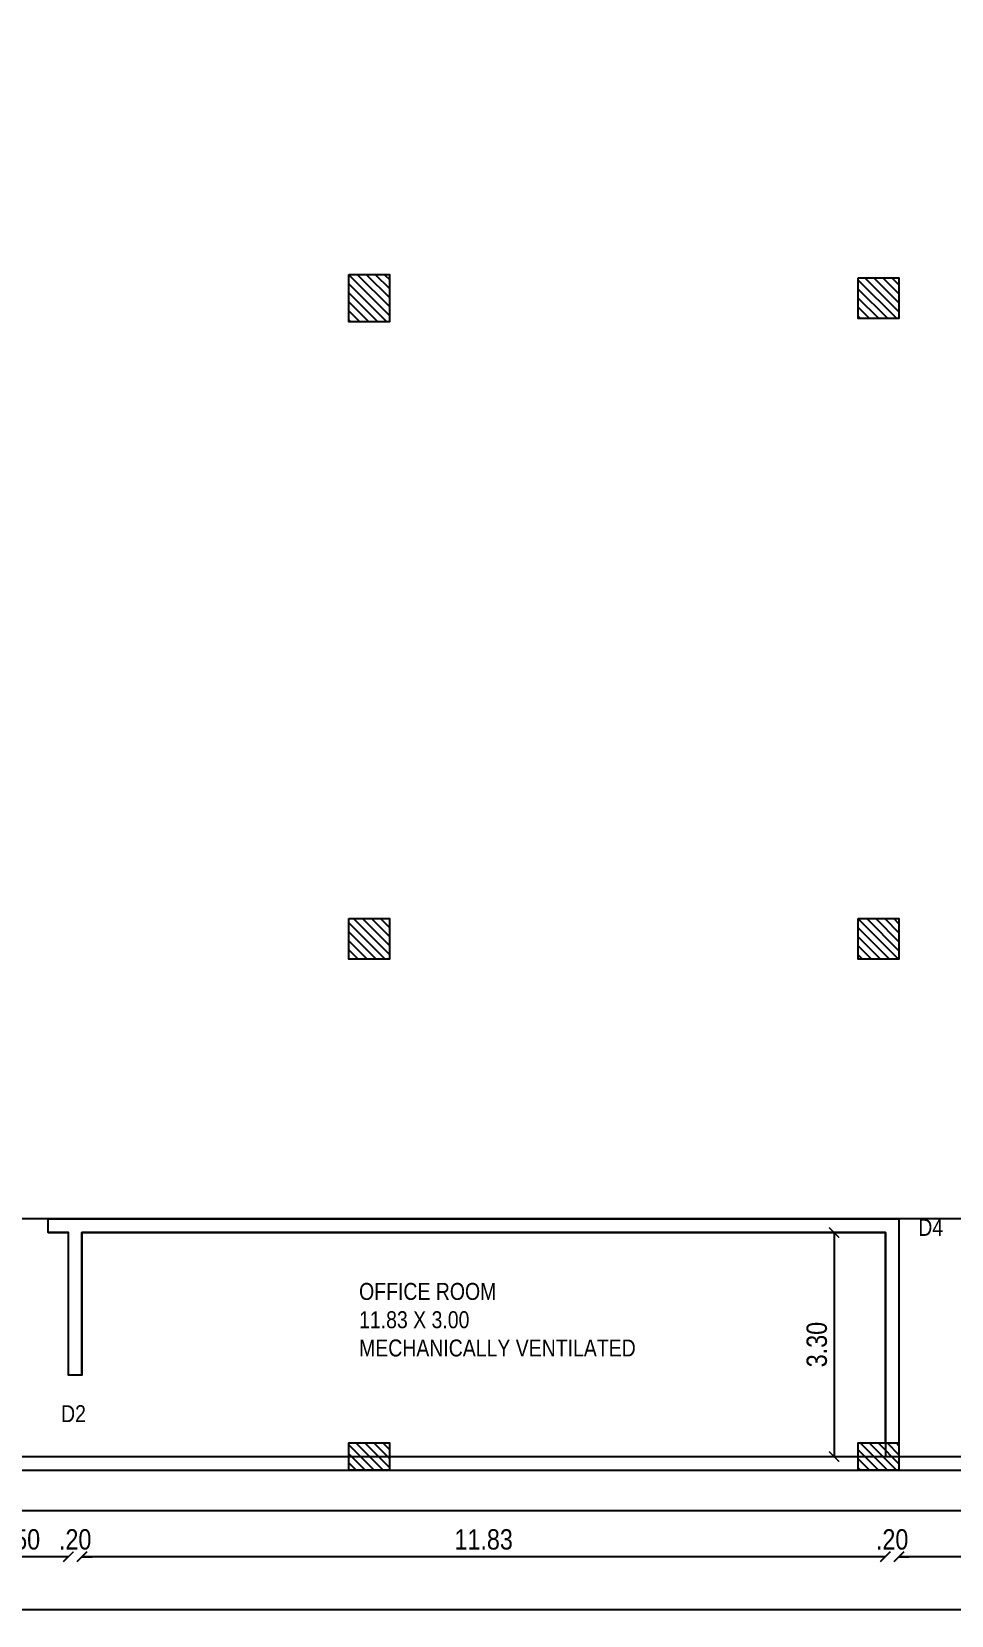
# Model space of a CAD drawing. Header units: metres. Extents: x 385023 to 385532, y 1408468 to 1408621.
# Drawn here: x 385315.57 to 385329.11, y 1408560.22 to 1408583.55 of the extents above; entities that cross this region are included whole.
import ezdxf
from ezdxf.enums import TextEntityAlignment as Align

# ---------------------------------------------------------------- set-up
doc = ezdxf.new("R2010")
doc.units = ezdxf.units.M
doc.header["$MEASUREMENT"] = 0
for name, color, linetype in [('BLK_1_FLR_1_AC_ROOM_1', 7, 'Continuous'), ('BLK_1_FLR_1_BLT_UP_AREA', 7, 'Continuous'), ('BLK_1_FLR_1_CARPET_AREA', 7, 'Continuous'), ('S-COLUMN', 6, 'Continuous'), ('S-COLUMN HATCH', 8, 'Continuous')]:
    doc.layers.add(name, color=color, linetype=linetype)
doc.layers.add('BLK_1_FLR_1_ROOF_AREA', color=7, linetype='Continuous', lineweight=25)
doc.styles.add('RIA-AP', font='ARIALN.TTF')
doc.dimstyles.new('RIA-AP', dxfattribs={"dimtxt": 0.3, "dimasz": 0.15, "dimexe": 0, "dimexo": 1, "dimgap": 0.1, "dimtad": 1, "dimzin": 4, "dimdsep": 46, "dimtxsty": 'RIA-AP', "dimblk": 'ARCHTICK', "dimcen": 0.09, "dimse1": 1, "dimse2": 1, "dimclrd": 8, "dimclre": 8, "dimclrt": 4, "dimazin": 0, "dimtfac": 1, "dimtix": 1, "dimtofl": 0, "dimtmove": 2, "dimatfit": 3, "dimfxl": 0, "dimtolj": 1, "dimtzin": 0, "dimarcsym": 0})
pattern_1 = [(135, (375052.11474, 1409514.67969), (-0.06629126074, -0.06629126074), [])]

# ---------------------------------------------------------------- blocks, each defined once
blk = doc.blocks.new('grid')
at = {"layer": 'S-COLUMN HATCH'}
h = blk.add_hatch(dxfattribs=at)
h.set_pattern_fill('ANSI31', color=256, scale=0.75, angle=90, style=0)
h.set_pattern_definition(pattern_1)
h.paths.add_polyline_path([(391758.88, 1408549.269), (391758.88, 1408548.569), (391759.48, 1408548.569), (391759.48, 1408549.269)])
h = blk.add_hatch(dxfattribs=at)
h.set_pattern_fill('ANSI31', color=256, scale=0.75, angle=90, style=0)
h.set_pattern_definition(pattern_1)
h.paths.add_polyline_path([(391766.38, 1408549.219), (391766.38, 1408548.619), (391766.98, 1408548.619), (391766.98, 1408549.219)])
h = blk.add_hatch(dxfattribs=at)
h.set_pattern_fill('ANSI31', color=256, scale=0.75, angle=90, style=0)
h.set_pattern_definition(pattern_1)
h.paths.add_polyline_path([(391758.88, 1408539.779), (391758.88, 1408539.179), (391759.48, 1408539.179), (391759.48, 1408539.779)])
h = blk.add_hatch(dxfattribs=at)
h.set_pattern_fill('ANSI31', color=256, scale=0.75, angle=90, style=0)
h.set_pattern_definition(pattern_1)
h.paths.add_polyline_path([(391766.38, 1408539.779), (391766.38, 1408539.179), (391766.98, 1408539.179), (391766.98, 1408539.779)])
h = blk.add_hatch(dxfattribs=at)
h.set_pattern_fill('ANSI31', color=256, scale=0.75, angle=90, style=0)
h.set_pattern_definition(pattern_1)
h.paths.add_polyline_path([(391758.88, 1408532.053), (391758.88, 1408531.653), (391759.48, 1408531.653), (391759.48, 1408532.053)])
h = blk.add_hatch(dxfattribs=at)
h.set_pattern_fill('ANSI31', color=256, scale=0.75, angle=90, style=0)
h.set_pattern_definition(pattern_1)
h.paths.add_polyline_path([(391766.38, 1408532.053), (391766.38, 1408531.653), (391766.98, 1408531.653), (391766.98, 1408532.053)])
at = {"layer": 'S-COLUMN', "ltscale": 5}
for points in [[(391758.88, 1408549.269), (391759.48, 1408549.269), (391759.48, 1408548.569), (391758.88, 1408548.569)], [(391766.38, 1408549.219), (391766.98, 1408549.219), (391766.98, 1408548.619), (391766.38, 1408548.619)], [(391758.88, 1408539.779), (391759.48, 1408539.779), (391759.48, 1408539.179), (391758.88, 1408539.179)], [(391766.38, 1408539.779), (391766.98, 1408539.779), (391766.98, 1408539.179), (391766.38, 1408539.179)], [(391758.88, 1408532.053), (391759.48, 1408532.053), (391759.48, 1408531.653), (391758.88, 1408531.653)], [(391766.38, 1408532.053), (391766.98, 1408532.053), (391766.98, 1408531.653), (391766.38, 1408531.653)]]:
    blk.add_lwpolyline(points, close=True, dxfattribs=at)
blk = doc.blocks.new('_ArchTick')
at = {"color": 0, "linetype": 'ByBlock', "const_width": 0.15}
blk.add_lwpolyline([(-0.5, -0.5), (0.5, 0.5)], dxfattribs=at)
blk = doc.blocks.new('*D302')
at = {"color": 8, "lineweight": -2}
blk.add_line((385381.558, 1408561.087), (385328.336, 1408561.087), dxfattribs=at)
at = {"layer": 'Defpoints', "color": 0}
for p in [(385328.336, 1408562.762), (385381.558, 1408562.562), (385328.336, 1408561.087)]:
    blk.add_point(p, dxfattribs=at)
at = {"color": 8, "lineweight": -2, "xscale": 0.15, "yscale": 0.15, "zscale": 0.15, "rotation": 180}
blk.add_blockref('_ArchTick', (385328.336, 1408561.087), dxfattribs=at)
at = {"color": 8, "lineweight": -2, "xscale": 0.15, "yscale": 0.15, "zscale": 0.15}
blk.add_blockref('_ArchTick', (385381.558, 1408561.087), dxfattribs=at)
at = {"color": 4, "insert": (385354.947, 1408561.34), "char_height": 0.3, "attachment_point": 5, "style": 'RIA-AP'}
blk.add_mtext('\\A1;53.22', dxfattribs=at)
blk = doc.blocks.new('*D404')
at = {"color": 8, "lineweight": -2}
blk.add_line((385390.408, 1408560.306), (385310.908, 1408560.306), dxfattribs=at)
at = {"layer": 'Defpoints', "color": 0}
for p in [(385310.908, 1408562.362), (385390.408, 1408562.362), (385310.908, 1408560.306)]:
    blk.add_point(p, dxfattribs=at)
at = {"color": 8, "lineweight": -2, "xscale": 0.15, "yscale": 0.15, "zscale": 0.15, "rotation": 180}
blk.add_blockref('_ArchTick', (385310.908, 1408560.306), dxfattribs=at)
at = {"color": 8, "lineweight": -2, "xscale": 0.15, "yscale": 0.15, "zscale": 0.15}
blk.add_blockref('_ArchTick', (385390.408, 1408560.306), dxfattribs=at)
at = {"color": 4, "insert": (385350.658, 1408560.559), "char_height": 0.3, "attachment_point": 5, "style": 'RIA-AP'}
blk.add_mtext('\\A1;79.50', dxfattribs=at)
blk = doc.blocks.new('*D487')
at = {"color": 8, "lineweight": -2}
for p, q in [((385328.136, 1408561.087), (385327.986, 1408561.087)), ((385328.336, 1408561.087), (385328.486, 1408561.087))]:
    blk.add_line(p, q, dxfattribs=at)
at = {"layer": 'Defpoints', "color": 0}
for p in [(385328.136, 1408562.762), (385328.336, 1408562.762), (385328.136, 1408561.087)]:
    blk.add_point(p, dxfattribs=at)
at = {"color": 8, "lineweight": -2, "xscale": 0.15, "yscale": 0.15, "zscale": 0.15}
blk.add_blockref('_ArchTick', (385328.136, 1408561.087), dxfattribs=at)
at = {"color": 8, "lineweight": -2, "xscale": 0.15, "yscale": 0.15, "zscale": 0.15, "rotation": 180}
blk.add_blockref('_ArchTick', (385328.336, 1408561.087), dxfattribs=at)
at = {"color": 4, "insert": (385328.236, 1408561.34), "char_height": 0.3, "attachment_point": 5, "style": 'RIA-AP'}
blk.add_mtext('\\A1;.20', dxfattribs=at)
blk = doc.blocks.new('*D488')
at = {"color": 8, "lineweight": -2}
blk.add_line((385328.136, 1408561.087), (385316.308, 1408561.087), dxfattribs=at)
at = {"layer": 'Defpoints', "color": 0}
for p in [(385316.308, 1408563.761), (385328.136, 1408562.762), (385316.308, 1408561.087)]:
    blk.add_point(p, dxfattribs=at)
at = {"color": 8, "lineweight": -2, "xscale": 0.15, "yscale": 0.15, "zscale": 0.15, "rotation": 180}
blk.add_blockref('_ArchTick', (385316.308, 1408561.087), dxfattribs=at)
at = {"color": 8, "lineweight": -2, "xscale": 0.15, "yscale": 0.15, "zscale": 0.15}
blk.add_blockref('_ArchTick', (385328.136, 1408561.087), dxfattribs=at)
at = {"color": 4, "insert": (385322.222, 1408561.34), "char_height": 0.3, "attachment_point": 5, "style": 'RIA-AP'}
blk.add_mtext('\\A1;11.83', dxfattribs=at)
blk = doc.blocks.new('*D489')
at = {"color": 8, "lineweight": -2}
for p, q in [((385316.108, 1408561.087), (385315.958, 1408561.087)), ((385316.308, 1408561.087), (385316.458, 1408561.087))]:
    blk.add_line(p, q, dxfattribs=at)
at = {"layer": 'Defpoints', "color": 0}
for p in [(385316.108, 1408563.761), (385316.308, 1408563.761), (385316.108, 1408561.087)]:
    blk.add_point(p, dxfattribs=at)
at = {"color": 8, "lineweight": -2, "xscale": 0.15, "yscale": 0.15, "zscale": 0.15}
blk.add_blockref('_ArchTick', (385316.108, 1408561.087), dxfattribs=at)
at = {"color": 8, "lineweight": -2, "xscale": 0.15, "yscale": 0.15, "zscale": 0.15, "rotation": 180}
blk.add_blockref('_ArchTick', (385316.308, 1408561.087), dxfattribs=at)
at = {"color": 4, "insert": (385316.208, 1408561.34), "char_height": 0.3, "attachment_point": 5, "style": 'RIA-AP'}
blk.add_mtext('\\A1;.20', dxfattribs=at)
blk = doc.blocks.new('*D490')
at = {"color": 8, "lineweight": -2}
blk.add_line((385316.108, 1408561.087), (385314.608, 1408561.087), dxfattribs=at)
at = {"layer": 'Defpoints', "color": 0}
for p in [(385316.108, 1408563.761), (385314.608, 1408562.962), (385314.608, 1408561.087)]:
    blk.add_point(p, dxfattribs=at)
at = {"color": 8, "lineweight": -2, "xscale": 0.15, "yscale": 0.15, "zscale": 0.15, "rotation": 180}
blk.add_blockref('_ArchTick', (385314.608, 1408561.087), dxfattribs=at)
at = {"color": 8, "lineweight": -2, "xscale": 0.15, "yscale": 0.15, "zscale": 0.15}
blk.add_blockref('_ArchTick', (385316.108, 1408561.087), dxfattribs=at)
at = {"color": 4, "insert": (385315.358, 1408561.34), "char_height": 0.3, "attachment_point": 5, "style": 'RIA-AP'}
blk.add_mtext('\\A1;1.50', dxfattribs=at)
blk = doc.blocks.new('*D491')
at = {"color": 8, "lineweight": -2}
blk.add_line((385327.382, 1408565.862), (385327.382, 1408562.562), dxfattribs=at)
at = {"layer": 'Defpoints', "color": 0}
for p in [(385328.136, 1408565.862), (385327.382, 1408562.562), (385328.136, 1408562.562)]:
    blk.add_point(p, dxfattribs=at)
at = {"color": 8, "lineweight": -2, "xscale": 0.15, "yscale": 0.15, "zscale": 0.15}
for p, rotation in [((385327.382, 1408565.862), 90), ((385327.382, 1408562.562), 270)]:
    blk.add_blockref('_ArchTick', p, dxfattribs=dict(at, rotation=rotation))
at = {"color": 4, "insert": (385327.128, 1408564.212), "char_height": 0.3, "attachment_point": 5, "rotation": 90, "style": 'RIA-AP'}
blk.add_mtext('\\A1;3.30', dxfattribs=at)

msp = doc.modelspace()

# ---------------------------------------------------------------- linework, layer by layer
for p, q in [((385315.808, 1408566.062, 0.025), (385328.335, 1408566.062, 0.025)), ((385315.808, 1408565.862, 0.025), (385315.808, 1408566.062, 0.025)), ((385328.335, 1408566.062, 0.025), (385328.336, 1408566.062, 0.025)), ((385328.335, 1408565.962, 0.025), (385328.336, 1408565.962, 0.025)), ((385328.336, 1408566.062, 0.025), (385328.336, 1408562.562, -63.932)), ((385315.808, 1408565.862, 0.025), (385316.108, 1408565.862, 0.025)), ((385316.108, 1408563.761, 0.025), (385316.108, 1408565.862, 0.025)), ((385316.308, 1408563.761, 0.025), (385316.308, 1408565.862, 0.025)), ((385316.308, 1408565.862, 0.025), (385328.135, 1408565.862, 0.025)), ((385328.136, 1408565.862, 0.025), (385328.136, 1408562.562, 0.025)), ((385316.308, 1408563.761, 0.025), (385316.108, 1408563.761, 0.025))]:
    msp.add_line(p, q)
at = {"linetype": 'ByBlock'}
msp.add_line((385314.608, 1408562.562, 0.025), (385339.571, 1408562.562, 0.025), dxfattribs=at)
at = {"color": 2, "ltscale": 0.2, "elevation": 0.025}
msp.add_lwpolyline([(385310.308, 1408609.362), (385391.008, 1408609.362), (385391.008, 1408561.762), (385310.308, 1408561.762)], close=True, dxfattribs=at)
at = {"elevation": 0.025}
msp.add_lwpolyline([(385310.908, 1408562.362), (385390.408, 1408562.362), (385390.408, 1408608.762), (385310.908, 1408608.762)], close=True, dxfattribs=at)
at = {"layer": 'BLK_1_FLR_1_AC_ROOM_1', "color": 2, "elevation": 0.025}
msp.add_lwpolyline([(385311.108, 1408576.742), (385311.108, 1408605.362), (385332.436, 1408605.362), (385332.436, 1408608.562), (385337.253, 1408608.562), (385337.253, 1408606.382), (385343.193, 1408606.382), (385343.193, 1408602.197), (385353.502, 1408602.197), (385353.502, 1408608.562), (385366.229, 1408608.562), (385365.829, 1408599.037), (385365.829, 1408567.083), (385361.309, 1408567.083), (385361.309, 1408562.562), (385340.435, 1408562.562), (385340.435, 1408566.062), (385314.809, 1408566.062), (385314.809, 1408576.742)], close=True, dxfattribs=at)
at = {"layer": 'BLK_1_FLR_1_BLT_UP_AREA', "color": 13, "elevation": 0.025}
msp.add_lwpolyline([(385310.908, 1408562.362), (385390.408, 1408562.362), (385390.408, 1408608.762), (385310.908, 1408608.762)], close=True, dxfattribs=at)
at = {"layer": 'BLK_1_FLR_1_CARPET_AREA', "color": 13, "elevation": 0.025}
msp.add_lwpolyline([(385314.808, 1408562.562), (385320.236, 1408562.562), (385320.236, 1408562.762), (385320.836, 1408562.762), (385320.836, 1408562.562), (385327.736, 1408562.562), (385327.736, 1408562.762), (385328.136, 1408562.762), (385328.136, 1408565.862), (385316.308, 1408565.862), (385316.308, 1408563.761), (385316.108, 1408563.761), (385316.108, 1408565.862), (385315.808, 1408565.862), (385315.808, 1408566.062), (385328.335, 1408566.062), (385328.335, 1408562.562), (385335.236, 1408562.562)], dxfattribs=at)
at = {"layer": 'BLK_1_FLR_1_ROOF_AREA', "color": 54, "elevation": 0.025}
msp.add_lwpolyline([(385310.908, 1408562.362), (385390.408, 1408562.362), (385390.408, 1408608.762), (385310.908, 1408608.762)], close=True, dxfattribs=at)

# ---------------------------------------------------------------- block references
at = {"color": 7}
msp.add_blockref('grid', (-6438.644, 30.709, 0.025), dxfattribs=at)

# ---------------------------------------------------------------- texts
at = {"style": 'RIA-AP'}
for s, p in [('D4', (385328.804, 1408565.813)), ('D2', (385316.183, 1408563.069))]:
    msp.add_text(s, height=0.25, dxfattribs=at).set_placement(p, align=Align.CENTER)
at = {"insert": (385320.388, 1408565.12), "char_height": 0.25, "width": 8.61668, "attachment_point": 1, "style": 'RIA-AP'}
msp.add_mtext('OFFICE ROOM \\P11.83 X 3.00\\PMECHANICALLY VENTILATED', dxfattribs=at)

# ---------------------------------------------------------------- dimensions: what is measured, and where the dimension line sits
dim = msp.add_linear_dim(base=(385327.382, 1408562.562, 0.025), p1=(385328.136, 1408565.862, 0.025), p2=(385328.136, 1408562.562, 0.025), angle=90, dimstyle='RIA-AP')
dim.commit()
dim.dimension.update_dxf_attribs({"geometry": '*D491', "text_midpoint": (385327.128, 1408564.212, 0.025)})
for base, p1, p2, picture, middle in [((385314.608, 1408561.087, 0.025), (385316.108, 1408563.761, 0.025), (385314.608, 1408562.962, 0.025), '*D490', (385315.358, 1408561.34, 0.025)), ((385316.108, 1408561.087, 0.025), (385316.308, 1408563.761, 0.025), (385316.108, 1408563.761, 0.025), '*D489', (385316.208, 1408561.34, 0.025)), ((385316.308, 1408561.087, 0.025), (385328.136, 1408562.762, 0.025), (385316.308, 1408563.761, 0.025), '*D488', (385322.222, 1408561.34, 0.025)), ((385328.136, 1408561.087, 0.025), (385328.336, 1408562.762, 0.025), (385328.136, 1408562.762, 0.025), '*D487', (385328.236, 1408561.34, 0.025)), ((385328.336, 1408561.087, 0.025), (385381.558, 1408562.562, 0.025), (385328.336, 1408562.762, 0.025), '*D302', (385354.947, 1408561.34, 0.025)), ((385310.908, 1408560.306, 0.025), (385390.408, 1408562.362, 0.025), (385310.908, 1408562.362, 0.025), '*D404', (385350.658, 1408560.559, 0.025))]:
    dim = msp.add_linear_dim(base=base, p1=p1, p2=p2, dimstyle='RIA-AP')
    dim.commit()
    dim.dimension.update_dxf_attribs({"geometry": picture, "text_midpoint": middle})

doc.saveas('drawing.dxf')
